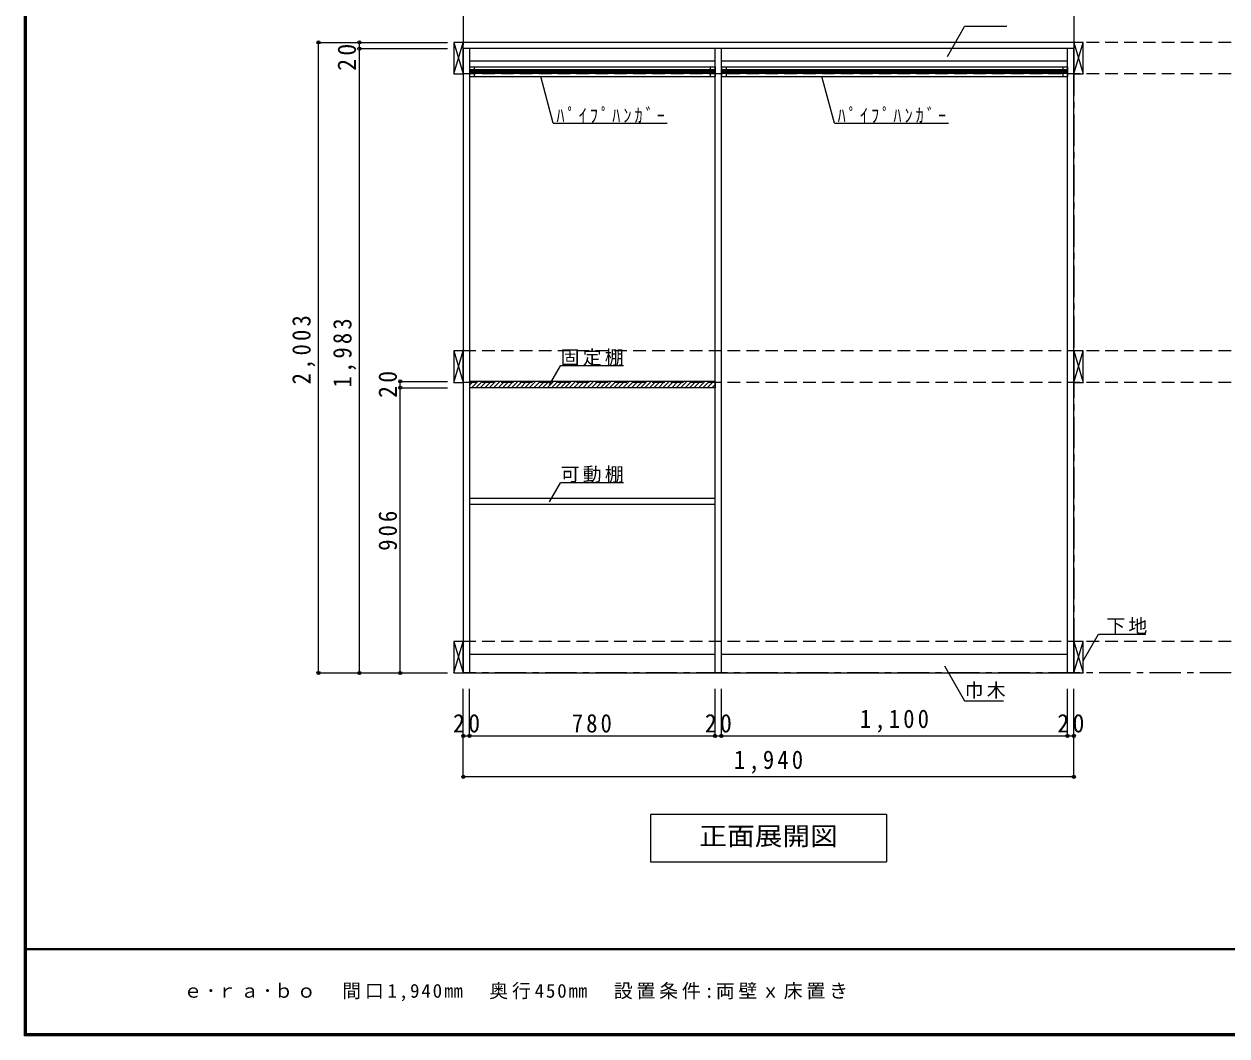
# Model space of a CAD drawing. Units: millimetres at full size, sheet at 1:20. Extents: x -3922 to 3878, y -2932 to 2722.
# Drawn here: x -3922 to -100, y -2864 to 350 of the extents above; entities that cross this region are included whole.
import ezdxf
from ezdxf.enums import TextEntityAlignment as Align

# ---------------------------------------------------------------- set-up
doc = ezdxf.new("R2010")
doc.units = ezdxf.units.MM
doc.header["$LTSCALE"] = 20
doc.header["$PDMODE"] = 32
doc.header["$PDSIZE"] = 10
doc.linetypes.add('CHAIN1', pattern=[8, 5, -1, 1, -1])
doc.linetypes.add('DASHED2', pattern=[3, 2, -1])
for name, color, linetype in [('0-2_本体', 2, 'Continuous'), ('0-3_固定棚', 3, 'Continuous'), ('0-4_可動棚', 3, 'Continuous'), ('0-6_ﾊﾟｲﾌﾟﾊﾝｶﾞｰ', 4, 'Continuous'), ('0-7_桟木・巾木', 2, 'Continuous'), ('0-8_引き出し', 3, 'Continuous'), ('0-A_文字', 7, 'Continuous'), ('0-B_寸法', 4, 'Continuous'), ('0-C_ハッチ', 4, 'Continuous'), ('F-1_枠', 6, 'Continuous'), ('F-A_文字', 7, 'Continuous')]:
    doc.layers.add(name, color=color, linetype=linetype)
doc.styles.add('ＭＳ ゴシック', font='')
doc.styles.get('ＭＳ ゴシック').set_extended_font_data('MS Gothic')

msp = doc.modelspace()

# ---------------------------------------------------------------- linework, layer by layer
at = {"layer": '0-2_本体', "color": 3}
for p, q in [((-2526.53, 271.73), (-2526.53, 291.73)), ((-586.53, 291.73), (-2526.53, 291.73)), ((-2526.53, 271.73), (-2526.53, -1711.27)), ((-586.53, 271.73), (-2526.53, 271.73)), ((-2506.53, 271.73), (-2506.53, -1711.27)), ((-1726.53, -1711.27), (-1726.53, 271.73)), ((-1706.53, -1711.27), (-1706.53, 271.73)), ((-606.53, -1711.27), (-606.53, 271.73)), ((-586.53, 291.73), (-586.53, 271.73)), ((-586.53, -1711.27), (-586.53, 271.73)), ((-2526.53, -1711.27), (-586.53, -1711.27))]:
    msp.add_line(p, q, dxfattribs=at)
at = {"layer": '0-3_固定棚'}
for p, q in [((-2506.53, -785.27), (-2506.53, -805.27)), ((-1726.53, -785.27), (-2506.53, -785.27))]:
    msp.add_line(p, q, dxfattribs=at)
msp.add_lwpolyline([(-1726.53, -785.27), (-1726.53, -805.27), (-2506.53, -805.27)], dxfattribs=at)
at = {"layer": '0-4_可動棚'}
for p in [(-2505.53, -1176.77), (-1727.53, -1156.77)]:
    msp.add_line(p, (-2505.53, -1156.77), dxfattribs=at)
msp.add_lwpolyline([(-1727.53, -1156.77), (-1727.53, -1176.77), (-2505.53, -1176.77)], dxfattribs=at)
at = {"layer": '0-6_ﾊﾟｲﾌﾟﾊﾝｶﾞｰ', "color": 3}
for p, q in [((-2506.53, 213.73), (-2506.53, 183.73)), ((-2506.53, 213.73), (-1726.53, 213.73)), ((-1726.53, 213.73), (-1726.53, 183.73)), ((-1706.53, 213.73), (-1706.53, 183.73)), ((-1706.53, 213.73), (-606.53, 213.73)), ((-606.53, 213.73), (-606.53, 183.73)), ((-2506.53, 183.73), (-1726.53, 183.73)), ((-1706.53, 183.73), (-606.53, 183.73))]:
    msp.add_line(p, q, dxfattribs=at)
at = {"layer": '0-6_ﾊﾟｲﾌﾟﾊﾝｶﾞｰ'}
for p, q in [((-1726.53, 204.73), (-2506.53, 204.73)), ((-1726.53, 200.73), (-2506.53, 200.73)), ((-1726.53, 196.73), (-2506.53, 196.73)), ((-1726.53, 192.73), (-2506.53, 192.73)), ((-606.53, 204.73), (-1706.53, 204.73)), ((-606.53, 200.73), (-1706.53, 200.73)), ((-606.53, 196.73), (-1706.53, 196.73)), ((-606.53, 192.73), (-1706.53, 192.73))]:
    msp.add_line(p, q, dxfattribs=at)
at = {"layer": '0-6_ﾊﾟｲﾌﾟﾊﾝｶﾞｰ', "color": 7}
for p, q in [((-2491.53, 213.73), (-2491.53, 183.73)), ((-1741.53, 213.73), (-1741.53, 183.73)), ((-1691.53, 213.73), (-1691.53, 183.73)), ((-621.53, 213.73), (-621.53, 183.73))]:
    msp.add_line(p, q, dxfattribs=at)
at = {"layer": '0-7_桟木・巾木', "color": 7}
for p, q in [((-1726.53, 231.73), (-2506.53, 231.73)), ((-606.53, 231.73), (-1706.53, 231.73)), ((-2506.53, -1651.27), (-1726.53, -1651.27)), ((-1706.53, -1651.27), (-606.53, -1651.27))]:
    msp.add_line(p, q, dxfattribs=at)
at = {"layer": '0-8_引き出し', "color": 7}
for p, q in [((-2556.53, 291.73), (-2526.53, 191.73)), ((-2556.53, 191.73), (-2526.53, 291.73)), ((-586.53, 291.73), (-556.53, 191.73)), ((-586.53, 191.73), (-556.53, 291.73)), ((-2556.53, -688.27), (-2526.53, -788.27)), ((-2556.53, -788.27), (-2526.53, -688.27)), ((-586.53, -688.27), (-556.53, -788.27)), ((-586.53, -788.27), (-556.53, -688.27)), ((-2556.53, -1611.27), (-2526.53, -1711.27)), ((-2556.53, -1711.27), (-2526.53, -1611.27)), ((-586.53, -1611.27), (-556.53, -1711.27)), ((-586.53, -1711.27), (-556.53, -1611.27))]:
    msp.add_line(p, q, dxfattribs=at)
at = {"layer": '0-8_引き出し'}
for points in [[(-2526.53, 191.73), (-2526.53, 291.73), (-2556.53, 291.73), (-2556.53, 191.73)], [(-556.53, 191.73), (-556.53, 291.73), (-586.53, 291.73), (-586.53, 191.73)], [(-2526.53, -788.27), (-2526.53, -688.27), (-2556.53, -688.27), (-2556.53, -788.27)], [(-556.53, -788.27), (-556.53, -688.27), (-586.53, -688.27), (-586.53, -788.27)], [(-2526.53, -1711.27), (-2526.53, -1611.27), (-2556.53, -1611.27), (-2556.53, -1711.27)], [(-556.53, -1711.27), (-556.53, -1611.27), (-586.53, -1611.27), (-586.53, -1711.27)]]:
    msp.add_lwpolyline(points, close=True, dxfattribs=at)
at = {"layer": '0-A_文字', "linetype": 'CHAIN1'}
for p, q in [((-2526.53, 1822.73), (-2526.53, -1711.27)), ((-586.53, 1822.73), (-586.53, -1711.27)), ((2313.47, -1711.27), (-2526.53, -1711.27))]:
    msp.add_line(p, q, dxfattribs=at)
at = {"layer": '0-A_文字'}
for p, q in [((-988.34, 246.66), (-933.51, 341.62)), ((-798.93, 341.62), (-933.51, 341.62)), ((-2240.55, 35.43), (-2280.29, 183.73)), ((-1347.16, 35.43), (-1386.9, 183.73)), ((-2240.55, 35.43), (-1878.45, 35.43)), ((-1347.16, 35.43), (-985.07, 35.43)), ((-2252.05, -796.33), (-2217.03, -735.68)), ((-2017.03, -735.68), (-2217.03, -735.68)), ((-2252.05, -1167.83), (-2217.03, -1107.18)), ((-2017.03, -1107.18), (-2217.03, -1107.18)), ((-556.53, -1672.95), (-507.76, -1588.48)), ((-507.76, -1588.48), (-357.23, -1588.48)), ((-997.72, -1689.03), (-933.51, -1800.25)), ((-933.51, -1800.25), (-809.75, -1800.25)), ((-1181.53, -2161.27), (-1181.53, -2311.27)), ((-1931.53, -2311.27), (-1181.53, -2311.27))]:
    msp.add_line(p, q, dxfattribs=at)
msp.add_lwpolyline([(-1181.53, -2161.27), (-1931.53, -2161.27), (-1931.53, -2311.27)], dxfattribs=at)
at = {"layer": '0-B_寸法'}
for p, q in [((-2986.53, 291.73), (-2576.53, 291.73)), ((-2986.53, -1711.27), (-2986.53, 291.73)), ((-2856.53, 271.73), (-2856.53, 291.73)), ((-2856.53, 291.73), (-2726.53, 291.73)), ((-2856.53, 271.73), (-2576.53, 271.73)), ((-2856.53, -1711.27), (-2856.53, 271.73)), ((-2726.53, -805.27), (-2726.53, -785.27)), ((-2726.53, -785.27), (-2576.53, -785.27)), ((-2726.53, -1711.27), (-2726.53, -805.27)), ((-2726.53, -805.27), (-2576.53, -805.27)), ((-2986.53, -1711.27), (-2576.53, -1711.27)), ((-2856.53, -1711.27), (-2726.53, -1711.27)), ((-2726.53, -1711.27), (-2576.53, -1711.27)), ((-2526.53, -1911.27), (-2526.53, -1761.27)), ((-2506.53, -1911.27), (-2506.53, -1761.27)), ((-1726.53, -1911.27), (-1726.53, -1761.27)), ((-1706.53, -1911.27), (-1706.53, -1761.27)), ((-606.53, -1911.27), (-606.53, -1761.27)), ((-586.53, -1911.27), (-586.53, -1761.27)), ((-2526.53, -1911.27), (-2506.53, -1911.27)), ((-2526.53, -2041.27), (-2526.53, -1911.27)), ((-2506.53, -1911.27), (-1726.53, -1911.27)), ((-1726.53, -1911.27), (-1706.53, -1911.27)), ((-1706.53, -1911.27), (-606.53, -1911.27)), ((-606.53, -1911.27), (-586.53, -1911.27)), ((-586.53, -2041.27), (-586.53, -1911.27)), ((-586.53, -2041.27), (-2526.53, -2041.27))]:
    msp.add_line(p, q, dxfattribs=at)
at = {"layer": '0-B_寸法', "linetype": 'DASHED2'}
for p, q in [((2313.47, 291.73), (-2526.53, 291.73)), ((2313.47, 191.73), (-2526.53, 191.73)), ((2313.47, -688.27), (-2526.53, -688.27)), ((2313.47, -788.27), (-2526.53, -788.27)), ((2313.47, -1611.27), (-2526.53, -1611.27))]:
    msp.add_line(p, q, dxfattribs=at)
at = {"layer": '0-B_寸法', "color": 7}
for p in [(-2986.53, 291.73), (-2856.53, 291.73), (-2856.53, 271.73), (-2726.53, -785.27), (-2726.53, -805.27), (-2986.53, -1711.27), (-2856.53, -1711.27), (-2726.53, -1711.27), (-2526.53, -1911.27), (-2506.53, -1911.27), (-1726.53, -1911.27), (-1706.53, -1911.27), (-606.53, -1911.27), (-586.53, -1911.27), (-2526.53, -2041.27), (-586.53, -2041.27)]:
    msp.add_point(p, dxfattribs=at)
at = {"layer": '0-C_ハッチ'}
for p, q in [((-2506.53, -797.01), (-2494.79, -785.27)), ((-2500.65, -805.27), (-2480.65, -785.27)), ((-2486.5, -805.27), (-2466.5, -785.27)), ((-2472.36, -805.27), (-2452.36, -785.27)), ((-2458.22, -805.27), (-2438.22, -785.27)), ((-2444.08, -805.27), (-2424.08, -785.27)), ((-2429.94, -805.27), (-2409.94, -785.27)), ((-2415.79, -805.27), (-2395.79, -785.27)), ((-2401.65, -805.27), (-2381.65, -785.27)), ((-2387.51, -805.27), (-2367.51, -785.27)), ((-2373.37, -805.27), (-2353.37, -785.27)), ((-2359.22, -805.27), (-2339.22, -785.27)), ((-2345.08, -805.27), (-2325.08, -785.27)), ((-2330.94, -805.27), (-2310.94, -785.27)), ((-2316.8, -805.27), (-2296.8, -785.27)), ((-2302.66, -805.27), (-2282.66, -785.27)), ((-2288.51, -805.27), (-2268.51, -785.27)), ((-2274.37, -805.27), (-2254.37, -785.27)), ((-2260.23, -805.27), (-2240.23, -785.27)), ((-2246.09, -805.27), (-2226.09, -785.27)), ((-2231.95, -805.27), (-2211.95, -785.27)), ((-2217.8, -805.27), (-2197.8, -785.27)), ((-2203.66, -805.27), (-2183.66, -785.27)), ((-2189.52, -805.27), (-2169.52, -785.27)), ((-2175.38, -805.27), (-2155.38, -785.27)), ((-2161.23, -805.27), (-2141.23, -785.27)), ((-2147.09, -805.27), (-2127.09, -785.27)), ((-2132.95, -805.27), (-2112.95, -785.27)), ((-2118.81, -805.27), (-2098.81, -785.27)), ((-2104.67, -805.27), (-2084.67, -785.27)), ((-2090.52, -805.27), (-2070.52, -785.27)), ((-2076.38, -805.27), (-2056.38, -785.27)), ((-2062.24, -805.27), (-2042.24, -785.27)), ((-2048.1, -805.27), (-2028.1, -785.27)), ((-2033.96, -805.27), (-2013.96, -785.27)), ((-2019.81, -805.27), (-1999.81, -785.27)), ((-2005.67, -805.27), (-1985.67, -785.27)), ((-1991.53, -805.27), (-1971.53, -785.27)), ((-1977.39, -805.27), (-1957.39, -785.27)), ((-1963.25, -805.27), (-1943.25, -785.27)), ((-1949.1, -805.27), (-1929.1, -785.27)), ((-1934.96, -805.27), (-1914.96, -785.27)), ((-1920.82, -805.27), (-1900.82, -785.27)), ((-1906.68, -805.27), (-1886.68, -785.27)), ((-1892.53, -805.27), (-1872.53, -785.27)), ((-1878.39, -805.27), (-1858.39, -785.27)), ((-1864.25, -805.27), (-1844.25, -785.27)), ((-1850.11, -805.27), (-1830.11, -785.27)), ((-1835.97, -805.27), (-1815.97, -785.27)), ((-1821.82, -805.27), (-1801.82, -785.27)), ((-1807.68, -805.27), (-1787.68, -785.27)), ((-1793.54, -805.27), (-1773.54, -785.27)), ((-1779.4, -805.27), (-1759.4, -785.27)), ((-1765.26, -805.27), (-1745.26, -785.27)), ((-1751.11, -805.27), (-1731.11, -785.27)), ((-1736.97, -805.27), (-1726.53, -794.83))]:
    msp.add_line(p, q, dxfattribs=at)
at = {"layer": 'F-1_枠'}
for p, q in [((-3922.03, 2722.29), (-3922.03, -2864.37)), ((-3918.7, 2722.29), (-3918.7, -2864.37)), ((-3915.36, 2722.29), (-3915.36, -2864.37)), ((3877.97, -2587.71), (-3922.03, -2587.71)), ((3877.97, -2591.04), (-3922.03, -2591.04)), ((3877.97, -2857.71), (-3922.03, -2857.71)), ((3877.97, -2861.04), (-3922.03, -2861.04)), ((3877.97, -2864.37), (-3922.03, -2864.37))]:
    msp.add_line(p, q, dxfattribs=at)

# ---------------------------------------------------------------- texts
at = {"layer": '0-A_文字', "style": 'ＭＳ ゴシック', "width": 1.1}
msp.add_text('正面展開図', height=58.65, dxfattribs=at).set_placement((-1776.53, -2276.27), align=Align.BOTTOM_LEFT)
at = {"layer": '0-A_文字', "char_height": 43.99, "attachment_point": 7, "style": 'ＭＳ ゴシック'}
for s, insert in [('\\T1.39;\\W0.85;ﾊﾟｲﾌﾟﾊﾝｶﾞｰ', (-2230.31, 35.43)), ('\\T1.39;\\W0.85;ﾊﾟｲﾌﾟﾊﾝｶﾞｰ', (-1336.92, 35.43)), ('\\T1.17;固定棚', (-2217.03, -735.68)), ('\\T1.17;可動棚', (-2217.03, -1107.18)), ('\\T1.17;下地', (-483.26, -1588.48)), ('\\T1.17;巾木', (-933.51, -1793.14))]:
    msp.add_mtext(s, dxfattribs=dict(at, insert=insert))
at = {"layer": '0-B_寸法', "color": 7, "char_height": 58.65, "attachment_point": 7, "rotation": 90, "style": 'ＭＳ ゴシック'}
for s, insert in [('\\T1.27;\\W0.95;20', (-2866.53, 201.26)), ('\\T1.28;\\W0.9;2,003', (-2996.53, -794.77)), ('\\T1.28;\\W0.9;1,983', (-2866.53, -804.77)), ('\\T1.27;\\W0.95;20', (-2736.53, -837.77)), ('\\T1.27;\\W0.9;906', (-2736.53, -1323.27))]:
    msp.add_mtext(s, dxfattribs=dict(at, insert=insert))
at = {"layer": '0-B_寸法', "color": 7, "char_height": 58.65, "attachment_point": 7, "style": 'ＭＳ ゴシック'}
for s, insert in [('\\T1.28;\\W0.9;1,100', (-1266.53, -1901.27)), ('\\T1.27;\\W0.95;20', (-2559.03, -1901.27)), ('\\T1.27;\\W0.9;780', (-2181.53, -1901.27)), ('\\T1.27;\\W0.95;20', (-1759.03, -1901.27)), ('\\T1.27;\\W0.95;20', (-639.03, -1901.27)), ('\\T1.28;\\W0.9;1,940', (-1666.53, -2031.27))]:
    msp.add_mtext(s, dxfattribs=dict(at, insert=insert))
at = {"layer": 'F-A_文字', "insert": (-3415.36, -2754.37), "char_height": 43.99, "attachment_point": 7, "style": 'ＭＳ ゴシック'}
msp.add_mtext('\\T1.2;ｅ･ｒａ･ｂｏ\u3000間口1,940㎜\u3000奥行450㎜\u3000設置条件:両壁ｘ床置き', dxfattribs=at)

doc.saveas('drawing.dxf')
